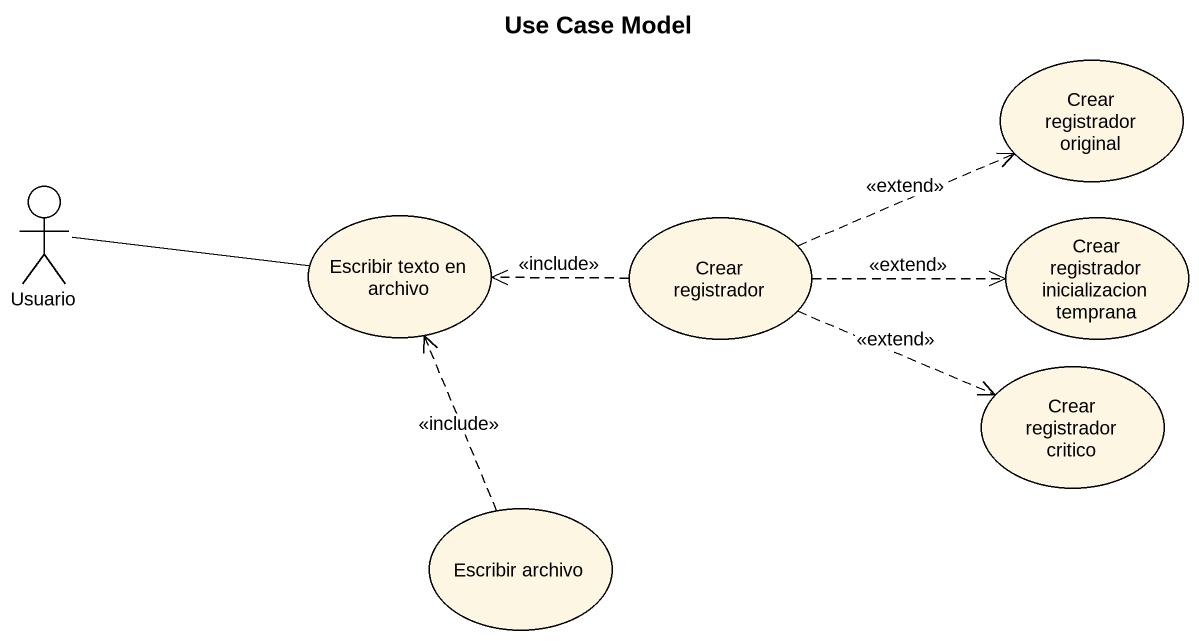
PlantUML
@startuml
title Use Case Model
usecase "Crear registrador original" as Crear_registrador_original
actor Usuario
usecase "Escribir texto en archivo" as Escribir_texto_en_archivo
usecase "Crear registrador" as Crear_registrador
usecase "Crear registrador inicializacion temprana" as Crear_registrador_2
usecase "Crear registrador critico" as Crear_registrador_critico
usecase "Escribir archivo" as Escribir_archivo
Usuario -right- Escribir_texto_en_archivo
Crear_registrador .right.> Crear_registrador_original : <<extend>>
Crear_registrador .left.> Escribir_texto_en_archivo : <<include>>
Crear_registrador .right.> Crear_registrador_2 : <<extend>>
Crear_registrador .right.> Crear_registrador_critico : <<extend>>
Escribir_archivo .up.> Escribir_texto_en_archivo : <<include>>
@enduml
